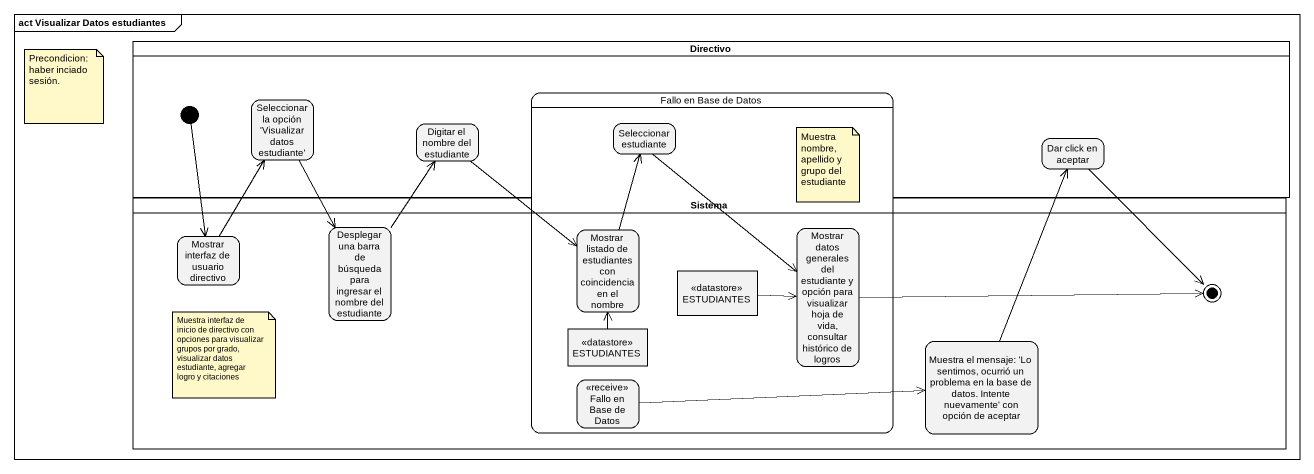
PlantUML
@startuml
mainframe act Visualizar Datos estudiantes
hide empty description
state Directivo <<partition>> {
  state initial1 <<start>>
  state "Seleccionar la opción 'Visualizar datos estudiante'" as Seleccionar_la_opción
  state "Digitar el nombre del estudiante" as Digitar_el_nombre_del
  state "Dar click en aceptar" as Dar_click_en_aceptar
}
state "Fallo en Base de Datos" as Fallo_en_Base_de_Datos {
  state "Seleccionar estudiante" as Seleccionar_estudiante
  state "Mostrar listado de estudiantes con coincidencia en el nombre" as Mostrar_listado_de
  state "Mostrar datos generales del estudiante y opción para visualizar hoja de vida, consultar histórico de logros" as Mostrar_datos_generales_del
  state ESTUDIANTES <<datastore>>
  state "ESTUDIANTES" as ESTUDIANTES_2 <<datastore>>
  state "Fallo en Base de Datos" as Fallo_en_Base_de_Datos_2 <<receive>>
}
state Sistema <<partition>> {
  state "Mostrar interfaz de usuario directivo" as Mostrar_interfaz_de_usuario
  state "Desplegar una barra de búsqueda para ingresar el nombre del estudiante" as Desplegar_una_barra_de
  state final1 <<end>>
  state "Muestra el mensaje: 'Lo sentimos, ocurrió un problema en la base de datos. Intente nuevamente' con opción de aceptar" as Muestra_el_mensaje_Lo
}
initial1 --> Mostrar_interfaz_de_usuario
Seleccionar_la_opción --> Desplegar_una_barra_de
Seleccionar_estudiante --> Mostrar_datos_generales_del
Digitar_el_nombre_del --> Mostrar_listado_de
Dar_click_en_aceptar --> final1
Mostrar_interfaz_de_usuario -up-> Seleccionar_la_opción
Desplegar_una_barra_de -up-> Digitar_el_nombre_del
Mostrar_listado_de -up-> Seleccionar_estudiante
Mostrar_datos_generales_del -right-> final1
ESTUDIANTES -right-> Mostrar_datos_generales_del
ESTUDIANTES_2 -up-> Mostrar_listado_de
Muestra_el_mensaje_Lo -up-> Dar_click_en_aceptar
Fallo_en_Base_de_Datos_2 -right-> Muestra_el_mensaje_Lo
note as N1
  Precondicion: haber inciado sesión.
end note
note as N2
  Muestra nombre, apellido y grupo del estudiante
end note
note as N3
  Muestra interfaz de inicio de directivo con opciones para visualizar grupos por grado, visualizar datos estudiante, agregar logro y citaciones
end note
@enduml
